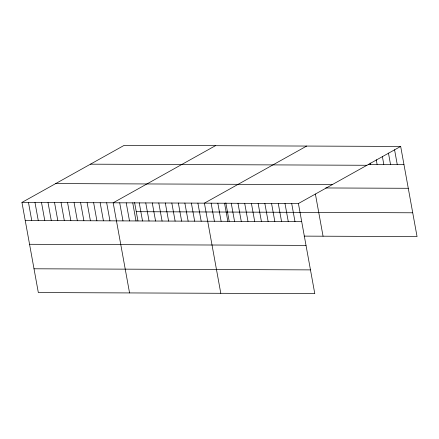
<?xml version="1.0" encoding="UTF-8"?>
<svg xmlns="http://www.w3.org/2000/svg" width="439" height="439" viewBox="0 0 439 439"><rect width="100%" height="100%" fill="white"/><g stroke="black" fill="none" stroke-linecap="round" stroke-linejoin="round"><path stroke-width="0.66" d="M400.67 146.434L298.41 203.526L314.79 293.669L38.33 292.566L21.95 202.428L124.21 145.331L400.67 146.434L417.05 236.572L304.156 236.122M215.445 145.693L113.18 202.791L129.56 292.928M306.674 146.061L204.409 203.153L220.795 293.296M368.37 164.367L403.951 164.51M90.467 164.175L366.922 165.273M55.698 183.584L332.153 184.687M325.694 187.963L408.275 188.287M21.95 202.428L298.41 203.526M136.271 211.691L412.726 212.789M25.237 220.504L301.692 221.602M29.556 244.287L306.016 245.385M34.012 268.789L310.466 269.886M394.562 149.754L397.24 164.482M388.455 153.074L390.523 164.455M382.353 156.394L383.812 164.427M376.245 159.714L377.096 164.4M370.143 163.034L370.384 164.373M315.394 194.043L323.055 236.198M291.694 203.498L294.981 221.574M284.982 203.471L288.264 221.547M278.266 203.449L281.553 221.519M271.554 203.422L274.836 221.497M264.838 203.394L268.125 221.47M258.127 203.367L261.408 221.443M251.41 203.339L254.697 221.415M244.693 203.312L247.98 221.388M237.982 203.284L241.269 221.36M231.265 203.257L234.552 221.333M225.833 202.867L229.18 221.305M224.554 203.235L227.841 221.311M217.837 203.208L221.124 221.283M211.126 203.18L214.413 221.256M197.896 203.125L201.183 221.201M191.377 203.103L194.664 221.179M184.863 203.076L188.15 221.152M178.344 203.048L181.631 221.124M171.83 203.021L175.117 221.097M165.311 202.999L168.598 221.075M158.797 202.972L162.079 221.047M152.278 202.944L155.565 221.02M145.764 202.917L149.046 220.993M139.245 202.895L142.532 220.971M134.603 202.505L137.95 220.938M132.732 202.867L136.013 220.943M126.212 202.84L129.5 220.916M119.699 202.818L122.98 220.894M106.666 202.763L109.948 220.839M100.147 202.736L103.434 220.812M93.633 202.714L96.915 220.79M87.114 202.686L90.401 220.762M80.6 202.659L83.882 220.735M74.081 202.637L77.368 220.713M67.568 202.609L70.849 220.685M61.048 202.582L64.335 220.658M54.535 202.555L57.816 220.63M48.016 202.533L51.303 220.608M41.502 202.505L44.783 220.581M34.983 202.478L38.27 220.554M28.469 202.45L31.751 220.526"/></g></svg>
